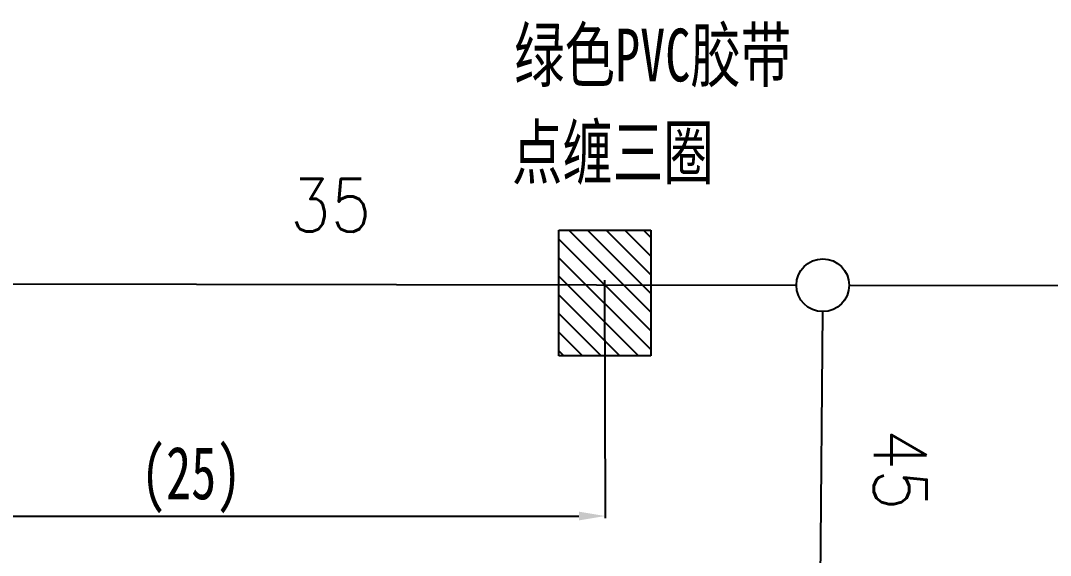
# Model space of a CAD drawing. Header units: inches. Extents: x 47316 to 59086, y 3141 to 11743.
# Drawn here: x 54246.7 to 54344.2, y 8596.8 to 8647.5 of the extents above; entities that cross this region are included whole.
import ezdxf

# ---------------------------------------------------------------- set-up
doc = ezdxf.new("R2010")
doc.units = ezdxf.units.IN
doc.header["$MEASUREMENT"] = 0
doc.styles.add('MtX_FangSong_GB2312', font='')
doc.styles.get("Standard").update_dxf_attribs({"font": ''})
doc.styles.get('MtX_FangSong_GB2312').set_extended_font_data('FangSong_GB2312')
doc.styles.get('Standard').set_extended_font_data('SimSun')
doc.linetypes.add('_VH_OTCON', pattern='A,0.0001,[7,VeSys.shx,S=0.1,R=0,X=0,Y=0],-0.4,[7,VeSys.shx,S=0.1,R=0,X=0,Y=0],-0.4,["X",Standard,S=1,R=0,X=-0.5,Y=-0.5],-0.0001,[7,VeSys.shx,S=0.1,R=0,X=0,Y=0],-0.4', length=1.2002)

msp = doc.modelspace()

# ---------------------------------------------------------------- linework, layer by layer
at = {"color": 0, "lineweight": -2}
for p, q in [((54297.693, 8615.742), (54297.693, 8627.649)), ((54297.693, 8627.649), (54306.383, 8627.649)), ((54298.625, 8627.649), (54306.383, 8619.891)), ((54300.393, 8627.649), (54306.383, 8621.659)), ((54302.16, 8627.649), (54306.383, 8623.426)), ((54303.928, 8627.649), (54306.383, 8625.194)), ((54305.696, 8627.649), (54306.383, 8626.962)), ((54306.383, 8627.649), (54306.383, 8615.742)), ((54297.693, 8626.813), (54306.383, 8618.123)), ((54297.693, 8625.045), (54306.383, 8616.355)), ((54297.693, 8623.277), (54305.228, 8615.742)), ((54302.02, 8622.921), (54302.075, 8600.354)), ((54297.693, 8621.51), (54303.461, 8615.742)), ((54297.693, 8619.742), (54301.693, 8615.742)), ((54297.693, 8617.974), (54299.925, 8615.742)), ((54297.693, 8616.206), (54298.157, 8615.742)), ((54306.383, 8615.742), (54297.693, 8615.742)), ((54231.497, 8600.554), (54299.575, 8600.554))]:
    msp.add_line(p, q, dxfattribs=at)
at = {"color": 0, "linetype": '_VH_OTCON', "lineweight": -2, "ltscale": 5}
for p, q in [((54231.497, 8622.594), (54320.18, 8622.434)), ((54325.18, 8622.429), (54474.726, 8622.356)), ((54322.657, 8619.93), (54322.384, 8590.423))]:
    msp.add_line(p, q, dxfattribs=at)
at = {"color": 0, "linetype": 'Continuous', "lineweight": -2}
msp.add_circle((54322.68, 8622.43), 2.5, dxfattribs=at)
at = {"color": 0, "lineweight": -2}
msp.add_solid([(54299.575, 8600.971), (54299.575, 8600.138), (54302.075, 8600.554)], dxfattribs=at)

# ---------------------------------------------------------------- texts
at = {"color": 0, "lineweight": -2, "style": 'MtX_FangSong_GB2312', "width": 0.7}
for s, p in [('绿色PVC胶带', (54293.448, 8641.759)), ('点缠三圈', (54293.24, 8632.534)), ('(25)', (54258.081, 8602.144))]:
    msp.add_text(s, height=5, rotation=360, dxfattribs=at).set_placement(p)
at = {"color": 7, "linetype": '_VH_OTCON', "lineweight": 18, "ltscale": 5, "char_height": 5, "width": 8.57143, "attachment_point": 1}
for s, insert, rotation in [('\\Fromans.shx;\\W0.9000000000;\\T1.0000000000;\\o\\l35', (54272.214, 8632.521), 359.89653), ('\\Fromans.shx;\\W0.9000000000;\\T1.0000000000;\\o\\l45', (54332.521, 8608.819), 270)]:
    msp.add_mtext(s, dxfattribs=dict(at, insert=insert, rotation=rotation))

doc.saveas('drawing.dxf')
